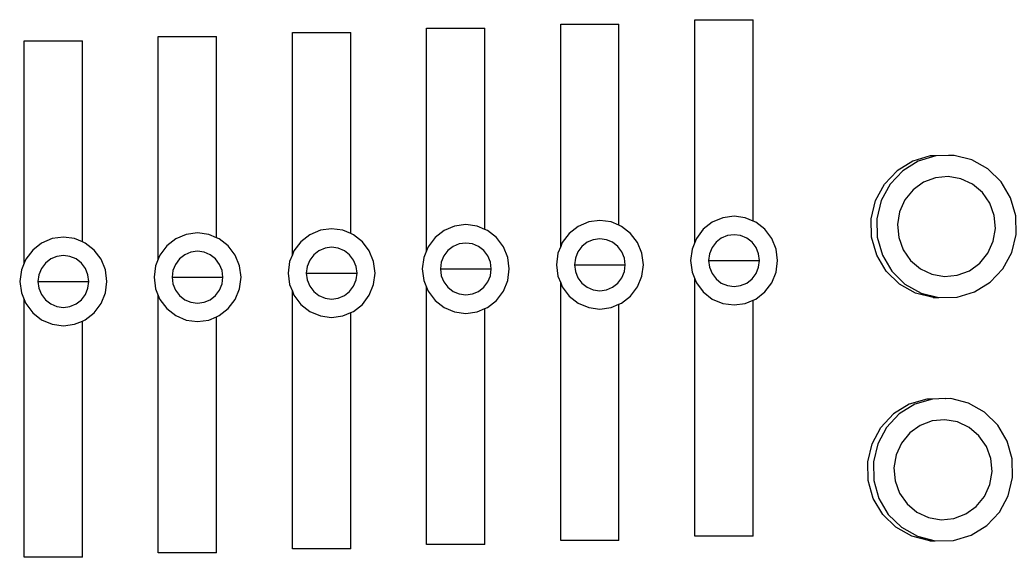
# Model space of a CAD drawing. Extents: x 2733443 to 3206532, y -1516114 to -1264405.
# Drawn here: x 2991392.5 to 2991517.4, y -1490181 to -1490113.7 of the extents above; entities that cross this region are included whole.
import ezdxf

# ---------------------------------------------------------------- set-up
doc = ezdxf.new("R2010")
doc.units = 0
doc.header["$MEASUREMENT"] = 0
doc.linetypes.add('1', pattern=[0, 0, 0])
doc.layers.get('0').update_dxf_attribs({"color": 250, "linetype": '1'})
doc.layers.add('furniture', color=33, linetype='Continuous')

# ---------------------------------------------------------------- blocks, each defined once
blk = doc.blocks.new('EQUIPMENT')
at = {"layer": 'furniture'}
for p, q in [((-40132.89, 12049.23), (-40125.58, 12049.22)), ((-40132.89, 12021.35), (-40132.89, 12049.23)), ((-40125.58, 12024.03), (-40125.58, 12049.22)), ((-40116.08, 12021.87), (-40116.08, 12049.75)), ((-40116.08, 12049.75), (-40108.76, 12049.75)), ((-40108.76, 12024.55), (-40108.76, 12049.75)), ((-40183.35, 12047.66), (-40176.03, 12047.66)), ((-40183.35, 12019.79), (-40183.35, 12047.66)), ((-40176.03, 12022.46), (-40176.03, 12047.66)), ((-40166.53, 12048.19), (-40159.21, 12048.18)), ((-40166.53, 12020.31), (-40166.53, 12048.19)), ((-40159.21, 12022.98), (-40159.21, 12048.18)), ((-40149.71, 12020.83), (-40149.71, 12048.71)), ((-40149.71, 12048.71), (-40142.4, 12048.7)), ((-40142.4, 12023.51), (-40142.4, 12048.7)), ((-40200.16, 12019.26), (-40200.16, 12047.14)), ((-40200.16, 12047.14), (-40192.85, 12047.14)), ((-40192.85, 12021.94), (-40192.85, 12047.14)), ((-40086.55, 12032.72), (-40088.75, 12032.07)), ((-40085.85, 12032.72), (-40088.05, 12032.07)), ((-40085.85, 12032.72), (-40086.55, 12032.72)), ((-40084.26, 12032.77), (-40085.85, 12032.72)), ((-40084.2, 12032.75), (-40084.26, 12032.77)), ((-40083.55, 12032.77), (-40084.2, 12032.75)), ((-40081.33, 12032.21), (-40083.55, 12032.77)), ((-40088.75, 12032.07), (-40090.71, 12030.86)), ((-40088.05, 12032.07), (-40090.01, 12030.86)), ((-40079.32, 12031.08), (-40081.33, 12032.21)), ((-40092.3, 12029.17), (-40090.71, 12030.86)), ((-40090.01, 12030.86), (-40091.6, 12029.17)), ((-40084.29, 12030.13), (-40085.88, 12029.98)), ((-40082.7, 12029.86), (-40084.29, 12030.13)), ((-40077.67, 12029.46), (-40079.32, 12031.08)), ((-40093.4, 12027.12), (-40092.3, 12029.17)), ((-40091.6, 12029.17), (-40092.7, 12027.12)), ((-40087.39, 12029.41), (-40088.7, 12028.47)), ((-40085.88, 12029.98), (-40087.39, 12029.41)), ((-40081.25, 12029.17), (-40082.7, 12029.86)), ((-40080.01, 12028.13), (-40081.25, 12029.17)), ((-40076.48, 12027.46), (-40077.67, 12029.46)), ((-40088.7, 12028.47), (-40089.72, 12027.21)), ((-40079.08, 12026.79), (-40080.01, 12028.13)), ((-40093.95, 12024.85), (-40093.4, 12027.12)), ((-40092.7, 12027.12), (-40093.25, 12024.85)), ((-40089.72, 12027.21), (-40090.39, 12025.72)), ((-40078.53, 12025.26), (-40079.08, 12026.79)), ((-40075.84, 12025.22), (-40076.48, 12027.46)), ((-40111.15, 12025.15), (-40112.56, 12024.96)), ((-40109.74, 12024.96), (-40111.15, 12025.15)), ((-40090.39, 12025.72), (-40090.66, 12024.11)), ((-40078.38, 12023.63), (-40078.53, 12025.26)), ((-40075.79, 12022.88), (-40075.84, 12025.22)), ((-40146.2, 12023.92), (-40147.51, 12023.37)), ((-40144.79, 12024.11), (-40146.2, 12023.92)), ((-40143.38, 12023.92), (-40144.79, 12024.11)), ((-40142.4, 12023.51), (-40143.38, 12023.92)), ((-40130.7, 12023.89), (-40131.82, 12023)), ((-40129.38, 12024.44), (-40130.7, 12023.89)), ((-40127.97, 12024.63), (-40129.38, 12024.44)), ((-40126.56, 12024.44), (-40127.97, 12024.63)), ((-40125.58, 12024.03), (-40126.56, 12024.44)), ((-40125.25, 12023.89), (-40125.58, 12024.03)), ((-40124.12, 12023), (-40125.25, 12023.89)), ((-40113.88, 12024.41), (-40115.01, 12023.53)), ((-40112.56, 12024.96), (-40113.88, 12024.41)), ((-40108.76, 12024.55), (-40109.74, 12024.96)), ((-40108.43, 12024.41), (-40108.76, 12024.55)), ((-40107.3, 12023.53), (-40108.43, 12024.41)), ((-40093.9, 12022.52), (-40093.95, 12024.85)), ((-40093.25, 12024.85), (-40093.2, 12022.52)), ((-40090.66, 12024.11), (-40090.51, 12022.48)), ((-40179.83, 12022.88), (-40181.15, 12022.32)), ((-40178.42, 12023.07), (-40179.83, 12022.88)), ((-40177.01, 12022.88), (-40178.42, 12023.07)), ((-40176.03, 12022.46), (-40177.01, 12022.88)), ((-40164.33, 12022.84), (-40165.46, 12021.96)), ((-40163.02, 12023.4), (-40164.33, 12022.84)), ((-40161.61, 12023.59), (-40163.02, 12023.4)), ((-40160.19, 12023.4), (-40161.61, 12023.59)), ((-40159.21, 12022.98), (-40160.19, 12023.4)), ((-40158.88, 12022.84), (-40159.21, 12022.98)), ((-40157.75, 12021.96), (-40158.88, 12022.84)), ((-40147.51, 12023.37), (-40148.64, 12022.48)), ((-40142.06, 12023.37), (-40142.4, 12023.51)), ((-40140.93, 12022.48), (-40142.06, 12023.37)), ((-40131.82, 12023), (-40132.69, 12021.85)), ((-40123.25, 12021.85), (-40124.12, 12023)), ((-40115.01, 12023.53), (-40115.87, 12022.38)), ((-40111.98, 12022.73), (-40112.75, 12022.41)), ((-40111.15, 12022.84), (-40111.98, 12022.73)), ((-40110.33, 12022.73), (-40111.15, 12022.84)), ((-40109.56, 12022.41), (-40110.33, 12022.73)), ((-40106.43, 12022.38), (-40107.3, 12023.53)), ((-40078.65, 12022.02), (-40078.38, 12023.63)), ((-40076.34, 12020.61), (-40075.79, 12022.88)), ((-40197.97, 12021.8), (-40199.09, 12020.92)), ((-40196.65, 12022.36), (-40197.97, 12021.8)), ((-40195.24, 12022.54), (-40196.65, 12022.36)), ((-40193.83, 12022.36), (-40195.24, 12022.54)), ((-40192.85, 12021.94), (-40193.83, 12022.36)), ((-40192.52, 12021.8), (-40192.85, 12021.94)), ((-40191.39, 12020.92), (-40192.52, 12021.8)), ((-40182.28, 12021.44), (-40183.14, 12020.29)), ((-40181.15, 12022.32), (-40182.28, 12021.44)), ((-40175.7, 12022.32), (-40176.03, 12022.46)), ((-40174.57, 12021.44), (-40175.7, 12022.32)), ((-40173.7, 12020.29), (-40174.57, 12021.44)), ((-40165.46, 12021.96), (-40166.33, 12020.81)), ((-40156.89, 12020.81), (-40157.75, 12021.96)), ((-40148.64, 12022.48), (-40149.51, 12021.33)), ((-40146.38, 12021.37), (-40147.04, 12020.85)), ((-40145.61, 12021.69), (-40146.38, 12021.37)), ((-40144.79, 12021.8), (-40145.61, 12021.69)), ((-40143.96, 12021.69), (-40144.79, 12021.8)), ((-40143.2, 12021.37), (-40143.96, 12021.69)), ((-40142.54, 12020.85), (-40143.2, 12021.37)), ((-40140.07, 12021.33), (-40140.93, 12022.48)), ((-40132.69, 12021.85), (-40132.89, 12021.35)), ((-40130.22, 12021.37), (-40130.73, 12020.7)), ((-40129.56, 12021.89), (-40130.22, 12021.37)), ((-40128.8, 12022.21), (-40129.56, 12021.89)), ((-40127.97, 12022.32), (-40128.8, 12022.21)), ((-40127.15, 12022.21), (-40127.97, 12022.32)), ((-40126.38, 12021.89), (-40127.15, 12022.21)), ((-40125.72, 12021.37), (-40126.38, 12021.89)), ((-40125.21, 12020.7), (-40125.72, 12021.37)), ((-40122.71, 12020.51), (-40123.25, 12021.85)), ((-40116.08, 12021.87), (-40116.42, 12021.03)), ((-40115.87, 12022.38), (-40116.08, 12021.87)), ((-40113.41, 12021.89), (-40113.91, 12021.22)), ((-40112.75, 12022.41), (-40113.41, 12021.89)), ((-40108.9, 12021.89), (-40109.56, 12022.41)), ((-40108.4, 12021.22), (-40108.9, 12021.89)), ((-40105.89, 12021.03), (-40106.43, 12022.38)), ((-40093.26, 12020.27), (-40093.9, 12022.52)), ((-40093.2, 12022.52), (-40092.56, 12020.27)), ((-40090.51, 12022.48), (-40089.96, 12020.94)), ((-40079.32, 12020.53), (-40078.65, 12022.02)), ((-40199.09, 12020.92), (-40199.96, 12019.77)), ((-40196.06, 12020.12), (-40196.83, 12019.8)), ((-40195.24, 12020.24), (-40196.06, 12020.12)), ((-40194.42, 12020.12), (-40195.24, 12020.24)), ((-40193.65, 12019.8), (-40194.42, 12020.12)), ((-40190.52, 12019.77), (-40191.39, 12020.92)), ((-40183.14, 12020.29), (-40183.35, 12019.79)), ((-40180.02, 12020.32), (-40180.67, 12019.81)), ((-40179.25, 12020.65), (-40180.02, 12020.32)), ((-40178.42, 12020.76), (-40179.25, 12020.65)), ((-40177.6, 12020.65), (-40178.42, 12020.76)), ((-40176.83, 12020.32), (-40177.6, 12020.65)), ((-40176.17, 12019.81), (-40176.83, 12020.32)), ((-40173.16, 12018.95), (-40173.7, 12020.29)), ((-40166.53, 12020.31), (-40166.87, 12019.47)), ((-40166.33, 12020.81), (-40166.53, 12020.31)), ((-40163.86, 12020.33), (-40164.36, 12019.65)), ((-40163.2, 12020.84), (-40163.86, 12020.33)), ((-40162.43, 12021.17), (-40163.2, 12020.84)), ((-40161.61, 12021.28), (-40162.43, 12021.17)), ((-40160.78, 12021.17), (-40161.61, 12021.28)), ((-40160.01, 12020.84), (-40160.78, 12021.17)), ((-40159.35, 12020.33), (-40160.01, 12020.84)), ((-40158.85, 12019.65), (-40159.35, 12020.33)), ((-40156.34, 12019.47), (-40156.89, 12020.81)), ((-40149.71, 12020.83), (-40150.05, 12019.99)), ((-40149.51, 12021.33), (-40149.71, 12020.83)), ((-40147.55, 12020.18), (-40147.86, 12019.39)), ((-40147.04, 12020.85), (-40147.55, 12020.18)), ((-40142.03, 12020.18), (-40142.54, 12020.85)), ((-40141.71, 12019.39), (-40142.03, 12020.18)), ((-40139.52, 12019.99), (-40140.07, 12021.33)), ((-40133.23, 12020.51), (-40133.42, 12019.07)), ((-40132.89, 12021.35), (-40133.23, 12020.51)), ((-40130.73, 12020.7), (-40131.05, 12019.92)), ((-40124.89, 12019.92), (-40125.21, 12020.7)), ((-40122.52, 12019.07), (-40122.71, 12020.51)), ((-40116.42, 12021.03), (-40116.6, 12019.6)), ((-40114.23, 12020.44), (-40114.34, 12019.6)), ((-40113.91, 12021.22), (-40114.23, 12020.44)), ((-40108.08, 12020.44), (-40108.4, 12021.22)), ((-40107.97, 12019.6), (-40108.08, 12020.44)), ((-40105.7, 12019.6), (-40105.89, 12021.03)), ((-40092.08, 12018.27), (-40093.26, 12020.27)), ((-40092.56, 12020.27), (-40091.37, 12018.27)), ((-40089.96, 12020.94), (-40089.03, 12019.61)), ((-40080.34, 12019.27), (-40079.32, 12020.53)), ((-40077.45, 12018.56), (-40076.34, 12020.61)), ((-40200.16, 12019.26), (-40200.5, 12018.43)), ((-40199.96, 12019.77), (-40200.16, 12019.26)), ((-40197.49, 12019.28), (-40198, 12018.61)), ((-40196.83, 12019.8), (-40197.49, 12019.28)), ((-40192.99, 12019.28), (-40193.65, 12019.8)), ((-40192.48, 12018.61), (-40192.99, 12019.28)), ((-40189.98, 12018.43), (-40190.52, 12019.77)), ((-40183.69, 12018.95), (-40183.87, 12017.51)), ((-40183.35, 12019.79), (-40183.69, 12018.95)), ((-40181.18, 12019.13), (-40181.5, 12018.35)), ((-40180.67, 12019.81), (-40181.18, 12019.13)), ((-40175.66, 12019.13), (-40176.17, 12019.81)), ((-40175.35, 12018.35), (-40175.66, 12019.13)), ((-40172.97, 12017.51), (-40173.16, 12018.95)), ((-40166.87, 12019.47), (-40167.06, 12018.03)), ((-40164.68, 12018.87), (-40164.79, 12018.03)), ((-40164.36, 12019.65), (-40164.68, 12018.87)), ((-40158.53, 12018.87), (-40158.85, 12019.65)), ((-40158.42, 12018.03), (-40158.53, 12018.87)), ((-40156.16, 12018.03), (-40156.34, 12019.47)), ((-40150.05, 12019.99), (-40150.24, 12018.55)), ((-40147.86, 12019.39), (-40147.97, 12018.55)), ((-40141.6, 12018.55), (-40141.71, 12019.39)), ((-40139.34, 12018.55), (-40139.52, 12019.99)), ((-40133.42, 12019.07), (-40133.23, 12017.64)), ((-40131.05, 12019.92), (-40131.16, 12019.07)), ((-40131.16, 12019.07), (-40131.05, 12018.23)), ((-40131.16, 12019.07), (-40124.79, 12019.07)), ((-40124.79, 12019.07), (-40124.89, 12019.92)), ((-40124.89, 12018.23), (-40124.79, 12019.07)), ((-40122.71, 12017.64), (-40122.52, 12019.07)), ((-40116.6, 12019.6), (-40116.42, 12018.16)), ((-40114.34, 12019.6), (-40114.23, 12018.76)), ((-40114.34, 12019.6), (-40107.97, 12019.6)), ((-40108.08, 12018.76), (-40107.97, 12019.6)), ((-40105.89, 12018.16), (-40105.7, 12019.6)), ((-40089.03, 12019.61), (-40087.79, 12018.56)), ((-40081.65, 12018.32), (-40080.34, 12019.27)), ((-40200.5, 12018.43), (-40200.69, 12016.99)), ((-40198.32, 12017.83), (-40198.43, 12016.99)), ((-40198, 12018.61), (-40198.32, 12017.83)), ((-40192.16, 12017.83), (-40192.48, 12018.61)), ((-40192.06, 12016.99), (-40192.16, 12017.83)), ((-40189.79, 12016.99), (-40189.98, 12018.43)), ((-40181.5, 12018.35), (-40181.61, 12017.51)), ((-40175.24, 12017.51), (-40175.35, 12018.35)), ((-40167.06, 12018.03), (-40166.87, 12016.59)), ((-40164.79, 12018.03), (-40164.68, 12017.19)), ((-40164.79, 12018.03), (-40158.42, 12018.03)), ((-40158.53, 12017.19), (-40158.42, 12018.03)), ((-40156.34, 12016.59), (-40156.16, 12018.03)), ((-40150.24, 12018.55), (-40150.05, 12017.11)), ((-40147.97, 12018.55), (-40147.86, 12017.71)), ((-40147.97, 12018.55), (-40141.6, 12018.55)), ((-40147.86, 12017.71), (-40147.55, 12016.93)), ((-40142.03, 12016.93), (-40141.71, 12017.71)), ((-40141.71, 12017.71), (-40141.6, 12018.55)), ((-40139.52, 12017.11), (-40139.34, 12018.55)), ((-40133.23, 12017.64), (-40132.89, 12016.8)), ((-40131.05, 12018.23), (-40130.73, 12017.45)), ((-40125.21, 12017.45), (-40124.89, 12018.23)), ((-40123.25, 12016.3), (-40122.71, 12017.64)), ((-40116.42, 12018.16), (-40116.08, 12017.32)), ((-40114.23, 12018.76), (-40113.91, 12017.97)), ((-40113.91, 12017.97), (-40113.41, 12017.3)), ((-40108.9, 12017.3), (-40108.4, 12017.97)), ((-40108.4, 12017.97), (-40108.08, 12018.76)), ((-40106.43, 12016.82), (-40105.89, 12018.16)), ((-40090.42, 12016.65), (-40092.08, 12018.27)), ((-40091.37, 12018.27), (-40089.72, 12016.65)), ((-40087.79, 12018.56), (-40086.34, 12017.88)), ((-40086.34, 12017.88), (-40084.76, 12017.6)), ((-40084.76, 12017.6), (-40083.16, 12017.76)), ((-40083.16, 12017.76), (-40081.65, 12018.32)), ((-40079.03, 12016.88), (-40077.45, 12018.56)), ((-40200.69, 12016.99), (-40200.5, 12015.55)), ((-40198.43, 12016.99), (-40198.32, 12016.15)), ((-40198.43, 12016.99), (-40192.06, 12016.99)), ((-40192.16, 12016.15), (-40192.06, 12016.99)), ((-40189.98, 12015.55), (-40189.79, 12016.99)), ((-40183.87, 12017.51), (-40183.69, 12016.07)), ((-40181.61, 12017.51), (-40181.5, 12016.67)), ((-40181.61, 12017.51), (-40175.24, 12017.51)), ((-40181.5, 12016.67), (-40181.18, 12015.88)), ((-40175.66, 12015.88), (-40175.35, 12016.67)), ((-40175.35, 12016.67), (-40175.24, 12017.51)), ((-40173.16, 12016.07), (-40172.97, 12017.51)), ((-40166.87, 12016.59), (-40166.53, 12015.75)), ((-40164.68, 12017.19), (-40164.36, 12016.41)), ((-40164.36, 12016.41), (-40163.86, 12015.73)), ((-40159.35, 12015.73), (-40158.85, 12016.41)), ((-40158.85, 12016.41), (-40158.53, 12017.19)), ((-40156.89, 12015.25), (-40156.34, 12016.59)), ((-40150.05, 12017.11), (-40149.71, 12016.27)), ((-40147.55, 12016.93), (-40147.04, 12016.26)), ((-40142.54, 12016.26), (-40142.03, 12016.93)), ((-40140.07, 12015.77), (-40139.52, 12017.11)), ((-40132.89, 11984.54), (-40132.89, 12016.8)), ((-40132.89, 12016.8), (-40132.69, 12016.3)), ((-40130.73, 12017.45), (-40130.22, 12016.78)), ((-40130.22, 12016.78), (-40129.56, 12016.26)), ((-40126.38, 12016.26), (-40125.72, 12016.78)), ((-40125.72, 12016.78), (-40125.21, 12017.45)), ((-40116.08, 11985.06), (-40116.08, 12017.32)), ((-40116.08, 12017.32), (-40115.87, 12016.82)), ((-40115.87, 12016.82), (-40115.01, 12015.67)), ((-40113.41, 12017.3), (-40112.75, 12016.78)), ((-40112.75, 12016.78), (-40111.98, 12016.46)), ((-40111.98, 12016.46), (-40111.15, 12016.35)), ((-40111.15, 12016.35), (-40110.33, 12016.46)), ((-40110.33, 12016.46), (-40109.56, 12016.78)), ((-40109.56, 12016.78), (-40108.9, 12017.3)), ((-40107.3, 12015.67), (-40106.43, 12016.82)), ((-40088.41, 12015.53), (-40090.42, 12016.65)), ((-40089.72, 12016.65), (-40087.71, 12015.53)), ((-40080.99, 12015.67), (-40079.03, 12016.88)), ((-40200.5, 12015.55), (-40200.16, 12014.71)), ((-40198.32, 12016.15), (-40198, 12015.36)), ((-40198, 12015.36), (-40197.49, 12014.69)), ((-40192.99, 12014.69), (-40192.48, 12015.36)), ((-40192.48, 12015.36), (-40192.16, 12016.15)), ((-40190.52, 12014.21), (-40189.98, 12015.55)), ((-40183.69, 12016.07), (-40183.35, 12015.23)), ((-40183.35, 11982.98), (-40183.35, 12015.23)), ((-40183.35, 12015.23), (-40183.14, 12014.73)), ((-40181.18, 12015.88), (-40180.67, 12015.21)), ((-40180.67, 12015.21), (-40180.02, 12014.7)), ((-40176.83, 12014.7), (-40176.17, 12015.21)), ((-40176.17, 12015.21), (-40175.66, 12015.88)), ((-40173.7, 12014.73), (-40173.16, 12016.07)), ((-40166.53, 11983.5), (-40166.53, 12015.75)), ((-40166.53, 12015.75), (-40166.33, 12015.25)), ((-40166.33, 12015.25), (-40165.46, 12014.1)), ((-40163.86, 12015.73), (-40163.2, 12015.22)), ((-40163.2, 12015.22), (-40162.43, 12014.89)), ((-40160.78, 12014.89), (-40160.01, 12015.22)), ((-40160.01, 12015.22), (-40159.35, 12015.73)), ((-40157.75, 12014.1), (-40156.89, 12015.25)), ((-40149.71, 11984.02), (-40149.71, 12016.27)), ((-40149.71, 12016.27), (-40149.51, 12015.77)), ((-40149.51, 12015.77), (-40148.64, 12014.62)), ((-40147.04, 12016.26), (-40146.38, 12015.74)), ((-40146.38, 12015.74), (-40145.61, 12015.42)), ((-40145.61, 12015.42), (-40144.79, 12015.3)), ((-40144.79, 12015.3), (-40143.96, 12015.42)), ((-40143.96, 12015.42), (-40143.2, 12015.74)), ((-40143.2, 12015.74), (-40142.54, 12016.26)), ((-40140.93, 12014.62), (-40140.07, 12015.77)), ((-40132.69, 12016.3), (-40131.82, 12015.14)), ((-40131.82, 12015.14), (-40130.7, 12014.26)), ((-40129.56, 12016.26), (-40128.8, 12015.94)), ((-40128.8, 12015.94), (-40127.97, 12015.83)), ((-40127.97, 12015.83), (-40127.15, 12015.94)), ((-40127.15, 12015.94), (-40126.38, 12016.26)), ((-40125.25, 12014.26), (-40124.12, 12015.14)), ((-40124.12, 12015.14), (-40123.25, 12016.3)), ((-40115.01, 12015.67), (-40113.88, 12014.78)), ((-40108.43, 12014.78), (-40107.3, 12015.67)), ((-40086.19, 12014.97), (-40088.41, 12015.53)), ((-40087.71, 12015.53), (-40085.49, 12014.97)), ((-40083.19, 12015.02), (-40080.99, 12015.67)), ((-40200.16, 11982.45), (-40200.16, 12014.71)), ((-40200.16, 12014.71), (-40199.96, 12014.21)), ((-40199.96, 12014.21), (-40199.09, 12013.06)), ((-40197.49, 12014.69), (-40196.83, 12014.17)), ((-40196.83, 12014.17), (-40196.06, 12013.85)), ((-40194.42, 12013.85), (-40193.65, 12014.17)), ((-40193.65, 12014.17), (-40192.99, 12014.69)), ((-40191.39, 12013.06), (-40190.52, 12014.21)), ((-40183.14, 12014.73), (-40182.28, 12013.58)), ((-40180.02, 12014.7), (-40179.25, 12014.37)), ((-40179.25, 12014.37), (-40178.42, 12014.26)), ((-40178.42, 12014.26), (-40177.6, 12014.37)), ((-40177.6, 12014.37), (-40176.83, 12014.7)), ((-40174.57, 12013.58), (-40173.7, 12014.73)), ((-40165.46, 12014.1), (-40164.33, 12013.22)), ((-40162.43, 12014.89), (-40161.61, 12014.78)), ((-40161.61, 12014.78), (-40160.78, 12014.89)), ((-40158.88, 12013.22), (-40157.75, 12014.1)), ((-40148.64, 12014.62), (-40147.51, 12013.74)), ((-40142.06, 12013.74), (-40140.93, 12014.62)), ((-40130.7, 12014.26), (-40129.38, 12013.71)), ((-40126.56, 12013.71), (-40125.58, 12014.12)), ((-40125.58, 12014.12), (-40125.25, 12014.26)), ((-40125.58, 11984.54), (-40125.58, 12014.12)), ((-40113.88, 12014.78), (-40112.56, 12014.23)), ((-40112.56, 12014.23), (-40111.15, 12014.04)), ((-40111.15, 12014.04), (-40109.74, 12014.23)), ((-40109.74, 12014.23), (-40108.76, 12014.64)), ((-40108.76, 12014.64), (-40108.43, 12014.78)), ((-40108.76, 11985.06), (-40108.76, 12014.64)), ((-40086.19, 12014.97), (-40085.49, 12014.97)), ((-40085.49, 12014.97), (-40083.19, 12015.02)), ((-40199.09, 12013.06), (-40197.97, 12012.17)), ((-40196.06, 12013.85), (-40195.24, 12013.74)), ((-40195.24, 12013.74), (-40194.42, 12013.85)), ((-40192.52, 12012.17), (-40191.39, 12013.06)), ((-40182.28, 12013.58), (-40181.15, 12012.7)), ((-40181.15, 12012.7), (-40179.83, 12012.14)), ((-40176.03, 12012.55), (-40175.7, 12012.7)), ((-40175.7, 12012.7), (-40174.57, 12013.58)), ((-40164.33, 12013.22), (-40163.02, 12012.66)), ((-40163.02, 12012.66), (-40161.61, 12012.47)), ((-40161.61, 12012.47), (-40160.19, 12012.66)), ((-40160.19, 12012.66), (-40159.21, 12013.08)), ((-40159.21, 12013.08), (-40158.88, 12013.22)), ((-40159.21, 11983.5), (-40159.21, 12013.08)), ((-40147.51, 12013.74), (-40146.2, 12013.18)), ((-40146.2, 12013.18), (-40144.79, 12012.99)), ((-40144.79, 12012.99), (-40143.38, 12013.18)), ((-40143.38, 12013.18), (-40142.4, 12013.6)), ((-40142.4, 12013.6), (-40142.06, 12013.74)), ((-40142.4, 11984.02), (-40142.4, 12013.6)), ((-40129.38, 12013.71), (-40127.97, 12013.52)), ((-40127.97, 12013.52), (-40126.56, 12013.71)), ((-40197.97, 12012.17), (-40196.65, 12011.62)), ((-40196.65, 12011.62), (-40195.24, 12011.43)), ((-40195.24, 12011.43), (-40193.83, 12011.62)), ((-40193.83, 12011.62), (-40192.85, 12012.03)), ((-40192.85, 12012.03), (-40192.52, 12012.17)), ((-40192.85, 11982.45), (-40192.85, 12012.03)), ((-40179.83, 12012.14), (-40178.42, 12011.95)), ((-40178.42, 12011.95), (-40177.01, 12012.14)), ((-40177.01, 12012.14), (-40176.03, 12012.55)), ((-40176.03, 11982.98), (-40176.03, 12012.55)), ((-40089.18, 12001.6), (-40091.15, 12000.39)), ((-40088.48, 12001.6), (-40090.44, 12000.39)), ((-40086.98, 12002.25), (-40089.18, 12001.6)), ((-40086.28, 12002.25), (-40088.48, 12001.6)), ((-40086.28, 12002.25), (-40086.98, 12002.25)), ((-40084.69, 12002.3), (-40086.28, 12002.25)), ((-40084.64, 12002.28), (-40084.69, 12002.3)), ((-40083.99, 12002.3), (-40084.64, 12002.28)), ((-40081.76, 12001.74), (-40083.99, 12002.3)), ((-40079.75, 12000.61), (-40081.76, 12001.74)), ((-40092.73, 11998.7), (-40091.15, 12000.39)), ((-40090.44, 12000.39), (-40092.03, 11998.7)), ((-40078.1, 11998.99), (-40079.75, 12000.61)), ((-40087.82, 11998.94), (-40089.13, 11998)), ((-40086.32, 11999.51), (-40087.82, 11998.94)), ((-40084.72, 11999.66), (-40086.32, 11999.51)), ((-40083.14, 11999.39), (-40084.72, 11999.66)), ((-40081.68, 11998.7), (-40083.14, 11999.39)), ((-40076.91, 11996.99), (-40078.1, 11998.99)), ((-40093.84, 11996.65), (-40092.73, 11998.7)), ((-40092.03, 11998.7), (-40093.14, 11996.65)), ((-40089.13, 11998), (-40090.16, 11996.74)), ((-40080.45, 11997.66), (-40081.68, 11998.7)), ((-40079.52, 11996.32), (-40080.45, 11997.66)), ((-40094.39, 11994.38), (-40093.84, 11996.65)), ((-40093.14, 11996.65), (-40093.68, 11994.38)), ((-40090.16, 11996.74), (-40090.83, 11995.25)), ((-40076.28, 11994.75), (-40076.91, 11996.99)), ((-40090.83, 11995.25), (-40091.1, 11993.64)), ((-40078.96, 11994.79), (-40079.52, 11996.32)), ((-40094.34, 11992.05), (-40094.39, 11994.38)), ((-40093.68, 11994.38), (-40093.64, 11992.05)), ((-40078.81, 11993.16), (-40078.96, 11994.79)), ((-40076.23, 11992.41), (-40076.28, 11994.75)), ((-40091.1, 11993.64), (-40090.95, 11992.01)), ((-40079.08, 11991.54), (-40078.81, 11993.16)), ((-40093.7, 11989.8), (-40094.34, 11992.05)), ((-40093.64, 11992.05), (-40093, 11989.8)), ((-40090.95, 11992.01), (-40090.39, 11990.47)), ((-40079.75, 11990.06), (-40079.08, 11991.54)), ((-40076.78, 11990.14), (-40076.23, 11992.41)), ((-40090.39, 11990.47), (-40089.46, 11989.14)), ((-40077.88, 11988.09), (-40076.78, 11990.14)), ((-40092.51, 11987.8), (-40093.7, 11989.8)), ((-40093, 11989.8), (-40091.81, 11987.8)), ((-40089.46, 11989.14), (-40088.23, 11988.09)), ((-40080.78, 11988.8), (-40079.75, 11990.06)), ((-40090.86, 11986.18), (-40092.51, 11987.8)), ((-40091.81, 11987.8), (-40090.16, 11986.18)), ((-40088.23, 11988.09), (-40086.77, 11987.41)), ((-40083.59, 11987.28), (-40082.09, 11987.85)), ((-40082.09, 11987.85), (-40080.78, 11988.8)), ((-40079.47, 11986.41), (-40077.88, 11988.09)), ((-40086.77, 11987.41), (-40085.19, 11987.13)), ((-40085.19, 11987.13), (-40083.59, 11987.28)), ((-40081.43, 11985.2), (-40079.47, 11986.41)), ((-40088.85, 11985.06), (-40090.86, 11986.18)), ((-40090.16, 11986.18), (-40088.15, 11985.06)), ((-40083.63, 11984.55), (-40081.43, 11985.2)), ((-40142.4, 11984.02), (-40149.71, 11984.02)), ((-40125.58, 11984.54), (-40132.89, 11984.54)), ((-40108.76, 11985.06), (-40116.08, 11985.06)), ((-40086.62, 11984.5), (-40088.85, 11985.06)), ((-40088.15, 11985.06), (-40085.92, 11984.5)), ((-40086.62, 11984.5), (-40085.92, 11984.5)), ((-40085.92, 11984.5), (-40083.63, 11984.55)), ((-40176.03, 11982.98), (-40183.35, 11982.98)), ((-40159.21, 11983.5), (-40166.53, 11983.5)), ((-40192.85, 11982.45), (-40200.16, 11982.45))]:
    blk.add_line(p, q, dxfattribs=at)

msp = doc.modelspace()

# ---------------------------------------------------------------- block references
at = {"color": 240, "true_color": 0xed1f24}
msp.add_blockref('EQUIPMENT', (3031593.1809, -1502163.4359), dxfattribs=at)

doc.saveas('drawing.dxf')
